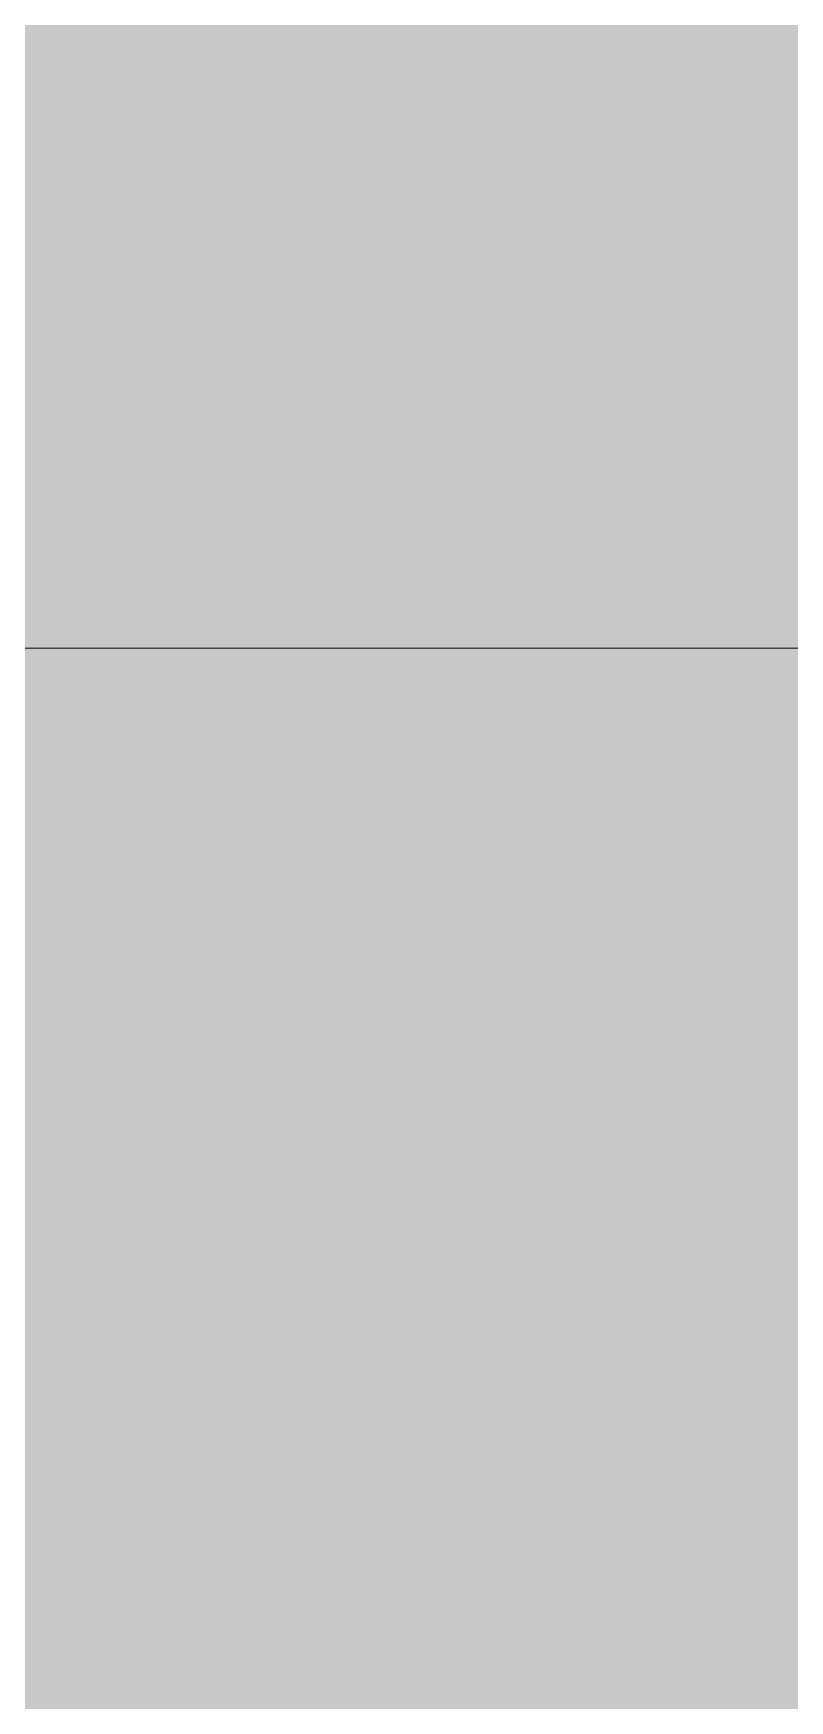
# Model space of a CAD drawing. Header units: inches. Extents: x -4266 to -1814, y 9706 to 12441.
# Drawn here: x -3276.066 to -3274.066, y 10931.408 to 10935.815 of the extents above; entities that cross this region are included whole.
import ezdxf

# ---------------------------------------------------------------- set-up
doc = ezdxf.new("R2010")
doc.units = ezdxf.units.IN
doc.header["$MEASUREMENT"] = 0
for name, color, linetype, lineweight in [('0-1', 7, 'Continuous', 5), ('0-3', 7, 'Continuous', 9), ('A-DETL-GENF-2', 253, 'Continuous', 9), ('A-WALL-4', 254, 'Continuous', 5)]:
    doc.layers.add(name, color=color, linetype=linetype, lineweight=lineweight)

# ---------------------------------------------------------------- blocks, each defined once
blk = doc.blocks.new('gold flame spirea 26749 - gold flame spirea 26749-V169-FLOOR PLAN - 1ST FLOOR')
at = {"layer": 'A-DETL-GENF-2'}
for p, q in [((-17.2627, 0), (-16.2739, 0)), ((-16.657, 0), (-16.937, 0)), ((-16.8508, 0), (-16.5153, 0)), ((-16.7712, 0), (-16.5647, 0)), ((-16.4506, 0), (-16.7529, 0)), ((-16.7237, 0), (-16.5561, 0)), ((-16.4315, 0), (-16.657, 0)), ((-16.5647, 0), (-16.2504, 0)), ((-16.5561, 0), (-16.4251, 0)), ((-16.5153, 0), (-15.9509, 0)), ((-16.237, 0), (-16.4506, 0)), ((-16.2479, 0), (-16.4315, 0)), ((-16.4251, 0), (-16.4245, 0)), ((-16.4245, 0), (-16.4054, 0)), ((-16.4054, 0), (-16.3697, 0)), ((-16.3697, 0), (-16.3193, 0)), ((-16.3193, 0), (-16.2562, 0)), ((-16.2583, 0), (-16.3162, 0)), ((-16.3162, 0), (-16.2739, 0)), ((-16.1321, 0), (-16.2583, 0)), ((-16.2562, 0), (-16.0994, 0)), ((-16.2504, 0), (-16.1557, 0)), ((-16.0936, 0), (-16.2479, 0)), ((-16.1557, 0), (-16.237, 0)), ((-15.8037, 0), (-16.1321, 0)), ((-16.0994, 0), (-15.9637, 0)), ((-15.9561, 0), (-16.0936, 0)), ((-15.9637, 0), (-15.8481, 0)), ((-15.8226, 0), (-15.9561, 0)), ((-15.9509, 0), (-15.661, 0)), ((-15.8481, 0), (-15.6203, 0)), ((-15.6806, 0), (-15.8226, 0)), ((-15.6655, 0), (-15.8037, 0)), ((-15.445, 0), (-15.6806, 0)), ((-15.5876, 0), (-15.6655, 0)), ((-15.661, 0), (-15.3252, 0)), ((-15.6203, 0), (-15.4799, 0)), ((-15.5167, 0), (-15.5876, 0)), ((-15.4441, 0), (-15.5167, 0)), ((-15.4799, 0), (-15.3031, 0)), ((-15.2702, 0), (-15.445, 0)), ((-15.3757, 0), (-15.4441, 0)), ((-15.3173, 0), (-15.3757, 0)), ((-15.1824, 0), (-15.3549, 0)), ((-15.3549, 0), (-15.1773, 0)), ((-15.1301, 0), (-15.3549, 0)), ((-15.3549, 0), (-15.0041, 0)), ((-15.3252, 0), (-14.9129, 0)), ((-15.2749, 0), (-15.3173, 0)), ((-15.3031, 0), (-15.0758, 0)), ((-15.2545, 0), (-15.2749, 0)), ((-15.1448, 0), (-15.2702, 0)), ((-15.1288, 0), (-15.2619, 0)), ((-15.2619, 0), (-15.2545, 0)), ((-15.0296, 0), (-15.1824, 0)), ((-15.1773, 0), (-15.0136, 0)), ((-15.0576, 0), (-15.1448, 0)), ((-14.7712, 0), (-15.1301, 0)), ((-14.9956, 0), (-15.1288, 0)), ((-15.0758, 0), (-15.0808, 0)), ((-15.0808, 0), (-15.0281, 0)), ((-14.9975, 0), (-15.0576, 0)), ((-14.9006, 0), (-15.0296, 0)), ((-15.0281, 0), (-14.9407, 0)), ((-15.0136, 0), (-14.8591, 0)), ((-15.0041, 0), (-14.703, 0)), ((-14.953, 0), (-14.9975, 0)), ((-14.8623, 0), (-14.9956, 0)), ((-14.9129, 0), (-14.953, 0)), ((-14.9407, 0), (-14.8415, 0)), ((-14.7994, 0), (-14.9006, 0)), ((-14.7289, 0), (-14.8623, 0)), ((-14.8591, 0), (-14.7091, 0)), ((-14.8415, 0), (-14.7536, 0)), ((-14.7301, 0), (-14.7994, 0)), ((-14.6178, 0), (-14.7712, 0)), ((-14.7536, 0), (-14.6999, 0)), ((-14.6968, 0), (-14.7301, 0)), ((-14.5956, 0), (-14.7289, 0)), ((-14.7091, 0), (-14.5588, 0)), ((-14.6999, 0), (-14.7035, 0)), ((-14.7035, 0), (-14.6968, 0)), ((-14.703, 0), (-14.4375, 0))]:
    blk.add_line(p, q, dxfattribs=at)
blk = doc.blocks.new('CTR - 1st Phase - Shell_rvt-1-FLOOR PLAN - 1ST FLOOR')
at = {"layer": 'A-WALL-4'}
blk.add_hatch(color=256, dxfattribs=at).paths.add_polyline_path([(-3273.5237, 10928.1894), (-3273.5237, 10940.1894), (-3277.7737, 10940.1894), (-3277.7737, 10928.1894)], flags=0)
at = {"layer": '0-3', "rotation": 180}
blk.add_blockref('gold flame spirea 26749 - gold flame spirea 26749-V169-FLOOR PLAN - 1ST FLOOR', (-3290.7237, 10934.1894), dxfattribs=at)

msp = doc.modelspace()

# ---------------------------------------------------------------- block references
at = {"layer": '0-1'}
msp.add_blockref('CTR - 1st Phase - Shell_rvt-1-FLOOR PLAN - 1ST FLOOR', (0, 0), dxfattribs=at)

doc.saveas('drawing.dxf')
